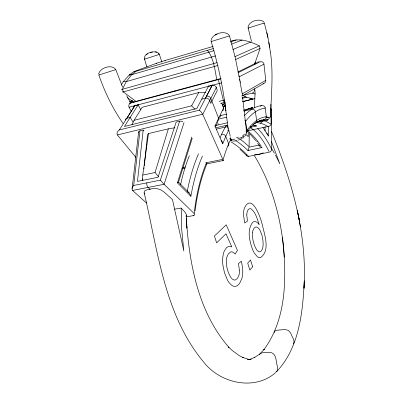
<?xml version="1.0" encoding="UTF-8"?>
<svg xmlns="http://www.w3.org/2000/svg" width="403" height="403" viewBox="0 0 403 403"><rect width="100%" height="100%" fill="white"/><g stroke="black" fill="none" stroke-linecap="round" stroke-linejoin="round"><path stroke-width="0.6" d="M186.372 215.101L186.297 214.527A9.707 4.705 10.7 0 0 186.156 214.114L185.229 212.583A39.706 18.87 11.8 0 0 184.337 211.449L181.184 208.039L174.423 209.207M270.66 108.211L271.698 110.039L271.687 149.211A122.114 39.877 84.5 0 0 257.719 128.617M268.413 135.972L268.544 126.194M265.038 130.975L265.053 126.592M248.233 132.189L248.177 136.526A130.26 71.17 80.2 0 0 246.016 134.577M249.25 132.955L249.084 146.752A118.825 64.802 80.2 0 0 240.798 139.705M181.184 208.19L181.713 229.655L183.828 250.973L172.459 199.55L165.124 192.946A38.94 18.981 12.7 0 0 162.565 190.992L160.706 189.853A8.483 4.272 12 0 0 160.056 189.526L156.742 188.579L152.702 188.68A32.351 15.924 11.2 0 0 150.475 189.032L149.453 189.229M98.639 73.971C99.944 67.709 111.817 63.86 115.726 69.472M254.444 107.581L255.134 91.632M142.435 180.705L142.773 175.048L148.475 133.574L168.338 128.844L174.973 127.726M142.727 180.121L142.864 178.872M143.921 168.897L144.057 167.648M144.254 165.779L147.574 134.602L148.475 133.574M193.178 215.121L193.118 215.701L185.954 216.885M138.632 132.411A3.184 1.808 14.4 0 1 139.957 130.849L143.181 130.063L137.463 181.395L158.011 177.265L176.176 122.084L179.597 121.258A3.259 1.939 12.4 0 1 182.841 121.646M138.607 132.078L132.038 189.309L132.552 190.418L146.546 203.052M132.053 188.584L132.577 187.022L133.69 185.461L139.952 130.844M195.077 210.971C197.112 194.755 200.704 178.63 207.006 163.512M191.803 136.985L177.431 182.851L190.886 196.301C193.304 182.519 196.951 168.872 202.422 155.961M123.006 123.439C112.734 108.528 104.694 92.121 98.871 74.988L99.395 74.751M158.621 176.877L155.054 172.529L168.338 128.844M192.226 138.249L178.479 182.211L177.456 182.841M184.035 122.507L164.081 184.307L132.572 190.433M206.437 162.777A121.615 59.725 89 0 0 194.196 213.535L163.966 184.191L160.349 180.171L179.597 121.258M240.364 82.444L235.065 56.848L230.939 41.141L229.408 35.862L229.146 35.897M254.489 64.44L260.091 48.486L259.351 45.861C250.57 41.68 240.183 37.67 230.541 41.308M221.721 103.017L223.489 108.049L214.915 126.033L222.713 143.841L225.74 136.37A128.784 46.743 87 0 1 228.823 130.169M259.058 354.882C261.743 351.325 267.506 352.65 271.461 352.65C276.745 354.519 275.904 361.788 277.319 366.221A32.265 26.694 53.2 0 1 277.471 367.324L277.345 370.619L275.944 372.08M248.495 27.883L248.137 28.049L264.358 22.996L267.93 37.509L270.413 52.128M220.159 137.645L221.64 134.249A131.464 48.39 86.9 0 1 226.365 125.368A3.043 2.428 29.4 0 1 227.902 125.414M248.152 150.138L247.966 150.536L261.995 147.548M131.967 124.774L134.098 120.296L142.199 107.284L198.755 92.549L205.58 92.685M215.806 125.892L216.738 123.938M219.801 117.485L221.02 114.92M217.338 90.337L210.764 103.395L209.746 100.559A3.244 2.549 29.2 0 0 205.424 98.236L201.707 99.183M216.643 86.988L202.759 114.346L222.829 159.341L205.671 162.852M205.424 98.236L212.431 84.711M199.319 110.2L201.117 111.893L202.694 114.215L117.369 134.945C116.19 133.136 117.817 130.92 119.364 129.927L199.319 110.2L212.195 85.33A3.174 2.604 34.3 0 1 216.325 87.632L217.086 89.793M208.779 85.673L196.83 108.488L124.446 126.477L138.531 104.206M134.098 120.296L191.652 105.818L198.755 92.549M225.116 102.065L222.527 105.949M121.182 85.073L123.283 81.648L129.212 75.044L133.927 71.613L156.797 63.155L165.059 60.5L213.122 46.41M119.364 129.927L134.793 105.717L138.133 104.84L140.697 109.545M125.519 120.089A3.088 2.217 33 0 1 126.885 118.25L135.287 105.062M255.416 64.032L256.076 63.019L254.222 63.241M246.903 132.013L251.517 126.466A2.675 2.141 -51.9 0 1 250.47 127.207M156.218 63.87L156.797 63.155M224.562 101.123L225.856 110.749C223.061 87.305 218.053 64.153 211.182 41.574L211.374 41.454M276.529 371.742C299.283 347.799 302.799 312.35 304.275 280.901L304.003 288.316C307.343 234.148 291.948 181.118 271.501 131.549M259.265 354.418L264.297 349.285L263.738 349.92C287.319 318.083 286.724 275.249 282.427 237.584M250.862 127.157L253.23 124.935M158.963 53.534C154.923 49.675 143.977 52.783 144.214 58.974M223.055 107.274L225.534 105.037M275.017 373.148C253.915 391.021 220.174 383.117 203.903 362.357C164.238 315.045 157.936 250.762 144.178 192.815M98.871 74.988L115.797 69.643L122.633 87.26M244.47 96.544L252.958 99.057L242.677 101.576M213.323 48.577L135.997 71.281L131.746 74.676L126.189 81.633L122.447 89.285L123.338 91.919L136.627 101.848M243.85 136.083L242.944 136.728A5.531 2.599 -15.3 0 1 242.289 137.096L241.83 137.312M258.63 354.761L254.091 357.768L254.913 357.305L248.989 359.662L251.19 359.662L247.704 359.305L249.598 359.602L242.42 357.375L243.241 357.733L239.568 355.829L232.153 350.429L228.496 346.973L228.969 347.421C198.326 312.345 189.168 263.799 186.357 218.612L186.836 228.133L186.362 215.212M145.7 58.783L159.371 54.4L161.915 62.133M229.378 35.897L211.217 41.574M147.528 53.795L146.037 54.768M229.151 35.137C224.547 29.767 211.822 33.771 210.991 40.799M146.949 67.165L144.501 59.04M293.253 343.89C295.686 340.978 291.843 336.888 291.026 333.855A30.165 20.755 24.7 0 0 290.598 333.039L288.346 330.329L284.81 329.528L276.267 330.299L274.801 331.145L274.529 332.646M241.84 96.171L263.486 83.653L263.078 83.668M225.076 103.38L222.28 104.594M242.238 93.864L265.768 80.388L263.94 64.183L239.115 76.847M251.709 107.989L252.092 107.808M245.991 130.381L247.004 129.842L245.518 121.439M238.097 72.706L260.041 61.815L257.114 62.168M237.856 72.016L256.076 63.019M215.152 35.061L217.237 34.079M235.705 59.478L260.091 48.486M234.873 56.642L259.351 45.861M131.841 102.286L130.753 101.783L132.451 101.037M129.711 101.722L132.547 100.478M232.884 49.504L250.721 42.093M262.086 153.377L261.24 153.689A21.969 17.576 -50.1 0 1 259.069 154.248L258.661 154.339A23.706 18.941 -50.1 0 1 256.938 154.616L254.479 154.535M231.579 44.184L242.072 40.018M230.526 42.108L236.259 39.877M249.795 108.614L252.55 107.672A130.648 49.912 -89.7 0 0 243.971 111.097L251.86 109.218A2.957 2.665 60.1 0 1 255.396 111.848L256.671 120.482A2.942 2.645 58.3 0 1 254.787 123.459A116.88 43.66 -89.3 0 0 253.643 124.295M260.247 106.17L260.937 105.903M240.047 139.539L240.803 139.226A3.415 1.416 -25.3 0 0 242.223 138.42M130.97 74.389L129.212 75.044L131.746 74.676L214.134 50.642M275.733 372.171L275.088 372.377M261.285 105.772L261.633 105.651A131.187 48.823 -89.8 0 0 251.86 109.218A131.192 49.453 -89.6 0 0 244.495 115.54M224.567 100.009L223.378 100.423L224.133 102.448M225.302 102.186L220.602 103.455M257.608 121.505L257.371 121.696M215.635 55.891L126.189 81.633L123.283 81.648M221.65 82.806L219.318 83.597L223.338 100.271L219.071 101.339M239.795 139.629L238.888 139.917M221.111 78.439L133.922 101.904L130.753 101.783M220.592 78.973L130.512 103.133L129.126 103.067M217.983 65.482L123.338 91.919L122.205 91.955M217.126 62.621L122.447 89.285L121.318 89.335M264.811 107.969L265.224 107.833M267.461 120.165L261.774 121.464L258.096 121.771M265.874 116.497L266.277 116.371L265.29 108.231A128.416 47.176 -89.6 0 0 255.396 111.853A128.426 47.811 -89.5 0 0 245.518 121.434M145.463 58.848L144.289 59.15M248.908 359.713L250.318 359.34L248.641 359.632M129.081 107.208L219.277 83.446L218.381 79.844M208.442 86.318L212.195 85.33M263.784 23.112L264.343 22.991M158.968 54.486L159.346 54.4M126.885 118.25L130.184 117.409L133.086 122.19M238.45 140.032L237.876 140.173M242.651 95.526L252.394 93.093L255.26 94.055M242.43 97.42L245.452 96.67M242.344 98.282L246.596 97.229M151.689 52.244L152.41 52.068M150.47 52.546L151.201 52.37M223.746 106.221L225.499 105.793M223.247 106.397L225.68 105.803M242.687 101.637L254.837 98.654M115.465 69.699L115.787 69.638M220.456 115.641L226.879 114.109M243.477 110.15L249.099 108.81M219.257 118.935L226.456 117.238M215.58 125.524L227.413 122.779M215.963 127.761L226.365 125.368M216.33 129.141L227.619 126.557M237.679 138.657L239.276 138.254A6.68 2.232 -17.8 0 0 240.646 137.816M256.192 122.457L263.829 119.807A116.875 43.071 -89.4 0 0 254.787 123.464L254.293 123.57M227.534 130.219L228.753 129.942A3.264 0.348 67.9 0 1 227.645 126.613M250.354 127.353L256.454 125.983A118.069 50.405 82 0 0 252.817 124.819M247.523 130.889L269.139 126.245L270.514 125.484L271.083 124.3A119.983 51.468 88.8 0 0 263.995 120.704M229.629 138.954L230.833 138.692L230.556 137.499M230.269 140.763L232.012 140.385M262.544 120.326L267.557 119.61A2.841 2.62 -83.7 0 0 269.688 116.991M259.149 145.055L249.044 147.176A3.123 0.509 -76.2 0 1 248.172 149.987M142.773 175.048L155.054 172.529M182.992 167.497L185.445 166.993M182.514 168.837L184.937 168.343M206.215 164.006L223.343 160.52M246.374 154.858A2.614 2.106 -52.3 0 0 248.555 156.404L269.335 152.163A2.66 2.171 -50.3 0 0 271.652 149.221M133.69 185.461L160.349 180.171M270.206 117.223L270.478 117.132C271.164 95.476 273.587 73.678 270.408 52.098M133.927 71.613L135.997 71.281M236.526 140.44L235.997 140.521M235.014 139.171L231.78 139.347L229.796 138.682M235.815 140.944L232.496 141.035M255.472 62.364L256.288 62.269M249.684 359.667L250.772 359.567L247.921 359.667M266.071 117.223L267.854 117.072M265.305 80.439L265.768 80.414M252.923 99.057L251.276 98.861L249.91 98.136M256.454 125.983L254.61 125.671L253.215 124.769M267.728 126.396L267.763 126.401A116.9 50.481 89 0 0 260.197 123.152L255.965 122.492M232.944 40.602L234.481 40.703M156.933 52.063L155.387 51.841M187.591 191.798L189.526 193.279L190.876 196.256M262.046 147.629L261.396 147.387M223.197 160.525L222.673 160.223M214.915 126.033L215.469 126.32M254.399 88.685L254.479 90.01L255.361 90.312M266.574 133.081L267.708 134.758M250.293 127.555L252.842 129.303M127.454 97.738L133.877 102.276M246.037 131.051L246.576 132.078M266.982 133.378L268.514 136.128M174.635 91.043L175.048 91.416M239.981 149.241L246.616 155.623M150.264 189.41L148.123 187.41A3.35 1.874 78.3 0 1 146.873 182.846M247.961 150.556L246.747 149.372A115.827 63.659 80.1 0 0 235.785 140.622M189.103 192.77L178.469 182.101M250.082 134.118L255.819 140.612M143.181 130.063L143.982 130.889M191.652 105.818L194.976 109.354M248.555 156.384L247.981 155.775A116.124 67.447 79.4 0 0 230.904 141.801M221.438 140.501L222.3 141.911L222.713 143.795M117.459 135.06L135.882 157.331M262.917 127.499L266.736 133.156M270.604 108.568L271.698 110.064M207.59 50.425C213.877 58.823 214.849 69.719 216.789 79.678M144.914 194.115L144.657 193.727M257.668 143.13L259.245 145.463M263.95 22.039C259.582 17.757 248.742 21.152 247.981 27.384M271.31 147.997L274.408 153.251M254.53 155.931C271.033 182.851 279.763 213.958 283.359 245.155M268.005 135.272L268.297 135.776M130.582 102.851L126.678 95.682M158.722 53.125L159.109 53.831M275.41 155.059L279.813 163.764L271.456 141.589M144.43 193.349L144.249 192.987A8.463 4.247 12.2 0 1 144.098 192.569L144.506 190.987L146.888 189.843A29.958 14.76 11.3 0 1 149.458 189.234M129.146 107.344L131.116 111.117M223.363 160.369L223.101 159.845A120.2 43.544 87 0 1 228.672 143.836A120.215 43.554 87 0 1 230.803 139.342M248.137 28.049L251.543 41.519M217.403 121.505L218.194 124.512M228.884 130.335L230.274 136.305M266.862 32.678L267.935 37.529M239.563 79.3L239.785 80.509M240.007 81.723L242.233 93.839M298.88 218.094L300.467 227.005M268.882 42.38L269.713 47.257M228.133 128.527L225.776 110.18M246.571 131.983L242.581 97.239M165.059 60.5L165.119 61.009M283.254 244.122L284.387 257.109M270.932 104.241L271.103 123.746M262.197 121.162A2.771 2.453 -75.2 0 1 260.197 123.152M261.179 119.928A119.983 51.468 88.8 0 1 261.562 120.008M254.474 90.01A2.841 2.509 -78.3 0 1 252.394 93.093M227.987 146.198A3.068 2.327 24.5 0 0 228.672 143.836L225.74 136.37A3.093 2.363 25.2 0 0 221.64 134.249M223.484 108.049A3.103 2.514 31.6 0 1 222.658 110.719M217.751 120.895A3.159 2.448 27 0 0 218.622 118.25L210.84 98.433A3.229 2.544 29.2 0 0 206.568 96.201M133.403 107.556A3.022 2.272 37.7 0 1 134.793 105.717M268.529 117.152A11.652 1.068 -11.7 0 1 267.562 117.475M267.894 117.288A12.609 1.133 -12 0 1 268.831 117.218M266.574 119.908A7.632 0.866 -11.8 0 1 267.758 119.903M258.142 121.338A9.037 0.509 -11.4 0 1 262.555 120.331M257.25 121.872A9.314 0.645 -8 0 1 257.577 121.671M258.021 121.766A2.816 2.574 -85.8 0 1 257.205 121.807M265.904 117.449A8.675 0.338 -7.3 0 1 266.811 117.359M268.116 119.882A3.143 0.388 -9.9 0 1 267.552 120.154M244.52 134.113A12.619 4.619 -24.9 0 1 242.51 136.002M245.815 133.927A3.053 2.433 33.6 0 1 244.495 136.234M246.555 132.894A13.631 4.952 -25.1 0 1 246.072 133.867M242.042 137.448A7.38 3.068 -16.8 0 1 240.767 137.977M238.375 137.267A13.898 2.947 -16.1 0 1 236.39 137.715M246.636 132.063A9.375 3.672 -19.3 0 1 246.54 132.819M244.102 136.753A8.251 3.174 -26.2 0 1 243.08 138.048M252.842 129.328A119.147 38.99 84.5 0 1 269.008 151.498M261.411 147.271A3.143 2.473 35.8 0 1 259.038 145.07M247.145 130.693A117.777 42.758 84 0 1 261.24 146.354M256.651 141.04A120.391 44.38 83.9 0 1 257.275 141.911M194.145 213.545A3.385 1.657 10.1 0 1 193.133 215.711M180.554 184.891A131.539 64.742 87.3 0 1 189.37 155.714M187.188 191.757A132.809 65.598 88.9 0 1 198.483 153.82M260.076 61.906A3.058 2.992 -77 0 1 264.041 64.132M129 107.243A3.113 2.559 75.3 0 1 130.537 103.228M238.813 75.774A3.3 2.196 70 0 1 239.06 76.358M242.284 93.874A3.325 2.211 68.7 0 1 242.007 95.818M265.829 80.409A3.088 3.043 -71.6 0 1 263.471 83.587M186.569 215.142A6.72 3.264 10.6 0 1 185.99 216.043M263.29 152.747A5.254 4.252 -50.9 0 1 262.081 153.341M247.195 130.28A3.184 1.909 53.2 0 1 246.409 132.365M247.094 130.245A119.898 44.552 -89.5 0 1 256.671 120.487A119.882 43.957 -89.6 0 1 266.312 116.784M231.866 140.677A3.179 0.353 67.7 0 1 230.974 139.136M244.797 119.998A3.179 1.924 54.3 0 1 245.422 121.041M250.802 126.749A116.88 43.66 -89.3 0 1 251.366 126.215M266.368 116.789A3.007 2.982 -70.7 0 1 263.824 119.751M259.97 120.693A2.917 2.091 73.8 0 1 258.358 121.877M261.653 105.722A3.002 2.967 -72.6 0 1 265.295 107.813M252.162 107.999A2.841 2.211 -22.6 0 1 252.58 107.863M250.903 108.609A2.952 2.917 -78.7 0 1 251.719 108.009M248.827 109.042A2.967 2.141 75.6 0 1 249.276 108.825M239.447 270.735L239.311 273.219A10.453 4.896 83.2 0 1 238.641 276.141L237.211 278.644L235.231 279.979A11.44 5.37 83.2 0 1 233.72 279.878L232.45 279.153A13.082 6.136 83.1 0 1 230.894 277.491C228.078 273.169 226.698 267.985 226.32 262.877A11.566 5.446 83 0 1 226.385 259.804A10.936 5.153 83 0 1 226.869 257.104L228.239 254.086L230.39 252.087A11.415 5.365 83 0 1 232.138 251.925A13.309 6.257 83 0 1 235.135 254.117L237.443 250.374L226.234 224.824L214.421 236.007L216.633 242.873L225.987 233.77L231.785 246.923L229.906 246.445L228.521 246.581A17.384 8.201 83 0 0 226.335 247.926L224.385 250.857A16.669 7.874 83 0 0 223.302 254.202L222.894 256.605A19.903 9.365 83 0 0 222.668 259.29L222.637 260.212A18.12 8.544 83 0 0 222.854 264.922L224.461 272.705L227.514 280.191A21.334 10.01 83 0 0 229.957 283.657L231.932 285.43L233.528 286.241A17.601 8.267 83.2 0 0 235.584 286.392L237.07 285.818L238.505 284.654A26.81 12.644 82.8 0 0 239.699 283.198L241.82 278.629A16.981 7.944 83.2 0 0 242.616 274.347A17.727 8.302 83.1 0 0 242.727 272.786A16.866 7.889 83.2 0 0 242.616 267.97L241.397 261.209L238.485 263.572L239.447 270.735M246.762 214.925L247.467 221.051L244.712 222.98L243.583 215.494A14.055 6.201 81.1 0 1 243.699 211.535A14.1 6.221 81.1 0 1 244.379 208.16C251.895 192.05 260.827 218.305 262.197 224.375C264.303 234.118 270.665 250.429 260.545 257.638A16.009 6.962 82 0 1 259.038 257.613A15.536 6.76 82.1 0 1 257.477 256.847L254.353 253.089A20.749 8.997 81.9 0 1 252.918 250.308C249.653 241.77 246.606 230.385 252.6 222.441A16.075 7.012 81.9 0 1 254.167 221.66C256.263 221.257 257.975 222.955 259.134 224.476C257.2 219.096 255.895 212.724 251.21 208.976A10.297 4.529 81.1 0 0 248.817 209.132A11.415 5.017 81.2 0 0 248.324 209.595L247.684 210.542A8.816 3.879 81.1 0 0 247.034 212.502L246.762 214.925M252.55 232.466L252.495 232.949A10.634 4.629 81.9 0 0 252.409 234.506A10.352 4.509 81.9 0 0 252.444 236.153C252.872 240.868 254.086 245.659 256.615 249.704A10.906 4.74 82 0 0 257.628 250.878L259.114 251.769A9.34 4.06 82.1 0 0 260.252 251.709L261.094 251.134A10.861 4.72 82 0 0 262.877 247.089A10.559 4.589 82 0 0 263.129 243.916L262.983 241.065A15.697 6.866 82 0 0 261.688 234.45L259.859 230.007A10.73 4.67 81.9 0 0 258.424 228.113L256.913 227.116A10.418 4.534 81.9 0 0 255.497 227.116L254.61 227.67A13.576 5.904 82 0 0 253.976 228.38L253.013 230.33A9.657 4.211 81.9 0 0 252.55 232.466M252.651 266.786L249.86 270.055L247.704 263.144L250.52 259.93L252.651 266.786M297.595 211.766L297.288 210.285L299.137 219.413L297.595 211.766"/></g></svg>
